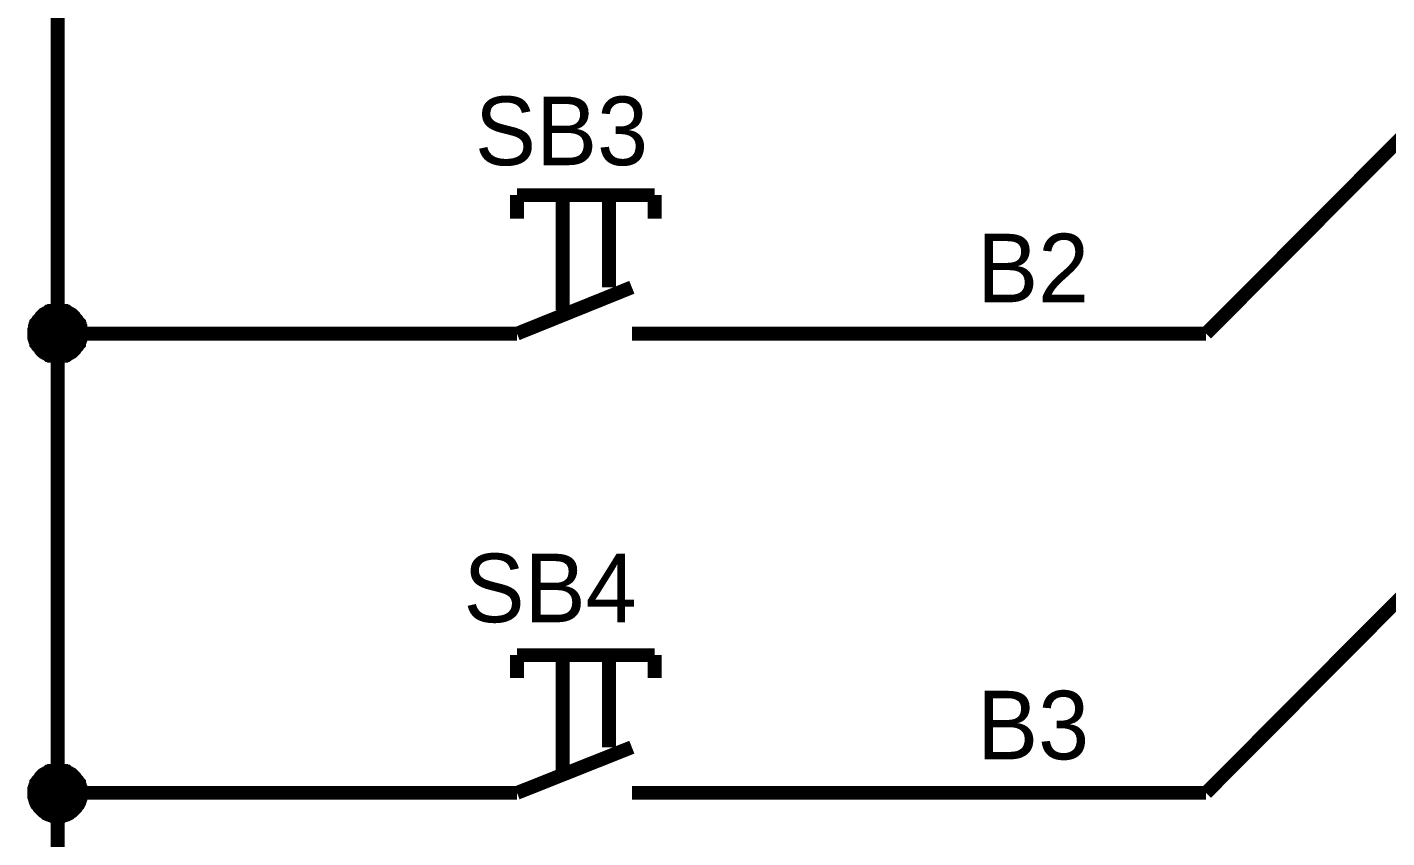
# Model space of a CAD drawing. Header units: millimetres. Extents: x 0 to 841, y 0 to 594.
# Drawn here: x 119.45 to 149.04, y 341.52 to 359.15 of the extents above; entities that cross this region are included whole.
import ezdxf

# ---------------------------------------------------------------- set-up
doc = ezdxf.new("R2010")
doc.units = ezdxf.units.MM
doc.layers.add('Sheet', color=255, linetype='Continuous')

msp = doc.modelspace()

# ---------------------------------------------------------------- linework, layer by layer
at = {"layer": 'Sheet', "const_width": 0.3}
for points in [[(125.11, 384.997), (120.11, 384.997), (120.11, 369.992), (120.11, 362.489), (120.11, 352.486), (120.11, 342.498), (120.11, 332.494), (120.11, 322.49), (120.11, 309.986), (127.61, 309.986), (127.61, 309.986)], [(145.11, 352.486), (150.094, 357.487)], [(130.11, 355.499), (133.107, 355.499)], [(130.11, 355.499), (130.11, 354.986)], [(131.103, 352.998), (131.103, 355.499)], [(132.113, 353.495), (132.113, 355.499)], [(133.107, 355.499), (133.107, 354.986)], [(130.11, 352.486), (132.61, 353.495)], [(119.597, 352.486), (119.597, 352.517), (119.597, 352.548), (119.597, 352.563), (119.613, 352.594), (119.613, 352.625), (119.628, 352.641), (119.628, 352.672), (119.644, 352.688), (119.644, 352.719), (119.659, 352.734), (119.675, 352.75), (119.69, 352.781), (119.706, 352.796), (119.721, 352.812), (119.737, 352.827), (119.752, 352.858), (119.768, 352.874), (119.783, 352.889), (119.799, 352.905), (119.83, 352.921), (119.846, 352.921), (119.861, 352.936), (119.892, 352.952), (119.908, 352.967), (119.939, 352.967), (119.954, 352.983), (119.985, 352.983), (120.001, 352.983), (120.032, 352.998), (120.063, 352.998), (120.079, 352.998), (120.11, 352.998)], [(119.597, 352.486), (119.597, 352.517), (119.597, 352.548), (119.597, 352.563), (119.613, 352.594), (119.613, 352.625), (119.628, 352.641), (119.628, 352.672), (119.644, 352.688), (119.644, 352.719), (119.659, 352.734), (119.675, 352.75), (119.69, 352.781), (119.706, 352.796), (119.721, 352.812), (119.737, 352.827), (119.752, 352.858), (119.768, 352.874), (119.783, 352.889), (119.799, 352.905), (119.83, 352.921), (119.846, 352.921), (119.861, 352.936), (119.892, 352.952), (119.908, 352.967), (119.939, 352.967), (119.954, 352.983), (119.985, 352.983), (120.001, 352.983), (120.032, 352.998), (120.063, 352.998), (120.079, 352.998), (120.11, 352.998)], [(119.597, 352.486), (119.597, 352.517), (119.597, 352.548), (119.597, 352.563), (119.613, 352.594), (119.613, 352.625), (119.628, 352.641), (119.628, 352.672), (119.644, 352.688), (119.644, 352.719), (119.659, 352.734), (119.675, 352.75), (119.69, 352.781), (119.706, 352.796), (119.721, 352.812), (119.737, 352.827), (119.752, 352.858), (119.768, 352.874), (119.783, 352.889), (119.799, 352.905), (119.83, 352.921), (119.846, 352.921), (119.861, 352.936), (119.892, 352.952), (119.908, 352.967), (119.939, 352.967), (119.954, 352.983), (119.985, 352.983), (120.001, 352.983), (120.032, 352.998), (120.063, 352.998), (120.079, 352.998), (120.11, 352.998)], [(119.597, 352.486), (119.597, 352.517), (119.597, 352.548), (119.597, 352.563), (119.613, 352.594), (119.613, 352.625), (119.628, 352.641), (119.628, 352.672), (119.644, 352.688), (119.644, 352.719), (119.659, 352.734), (119.675, 352.75), (119.69, 352.781), (119.706, 352.796), (119.721, 352.812), (119.737, 352.827), (119.752, 352.858), (119.768, 352.874), (119.783, 352.889), (119.799, 352.905), (119.83, 352.921), (119.846, 352.921), (119.861, 352.936), (119.892, 352.952), (119.908, 352.967), (119.939, 352.967), (119.954, 352.983), (119.985, 352.983), (120.001, 352.983), (120.032, 352.998), (120.063, 352.998), (120.079, 352.998), (120.11, 352.998)], [(119.597, 352.486), (119.597, 352.517), (119.597, 352.548), (119.597, 352.563), (119.613, 352.594), (119.613, 352.625), (119.628, 352.641), (119.628, 352.672), (119.644, 352.688), (119.644, 352.719), (119.659, 352.734), (119.675, 352.75), (119.69, 352.781), (119.706, 352.796), (119.721, 352.812), (119.737, 352.827), (119.752, 352.858), (119.768, 352.874), (119.783, 352.889), (119.799, 352.905), (119.83, 352.921), (119.846, 352.921), (119.861, 352.936), (119.892, 352.952), (119.908, 352.967), (119.939, 352.967), (119.954, 352.983), (119.985, 352.983), (120.001, 352.983), (120.032, 352.998), (120.063, 352.998), (120.079, 352.998), (120.11, 352.998)], [(119.597, 352.486), (119.597, 352.517), (119.597, 352.548), (119.597, 352.563), (119.613, 352.594), (119.613, 352.625), (119.628, 352.641), (119.628, 352.672), (119.644, 352.688), (119.644, 352.719), (119.659, 352.734), (119.675, 352.75), (119.69, 352.781), (119.706, 352.796), (119.721, 352.812), (119.737, 352.827), (119.752, 352.858), (119.768, 352.874), (119.783, 352.889), (119.799, 352.905), (119.83, 352.921), (119.846, 352.921), (119.861, 352.936), (119.892, 352.952), (119.908, 352.967), (119.939, 352.967), (119.954, 352.983), (119.985, 352.983), (120.001, 352.983), (120.032, 352.998), (120.063, 352.998), (120.079, 352.998), (120.11, 352.998)], [(119.597, 352.486), (119.597, 352.517), (119.597, 352.548), (119.597, 352.563), (119.613, 352.594), (119.613, 352.625), (119.628, 352.641), (119.628, 352.672), (119.644, 352.688), (119.644, 352.719), (119.659, 352.734), (119.675, 352.75), (119.69, 352.781), (119.706, 352.796), (119.721, 352.812), (119.737, 352.827), (119.752, 352.858), (119.768, 352.874), (119.783, 352.889), (119.799, 352.905), (119.83, 352.921), (119.846, 352.921), (119.861, 352.936), (119.892, 352.952), (119.908, 352.967), (119.939, 352.967), (119.954, 352.983), (119.985, 352.983), (120.001, 352.983), (120.032, 352.998), (120.063, 352.998), (120.079, 352.998), (120.11, 352.998)], [(119.597, 352.486), (119.597, 352.517), (119.597, 352.548), (119.597, 352.563), (119.613, 352.594), (119.613, 352.625), (119.628, 352.641), (119.628, 352.672), (119.644, 352.688), (119.644, 352.719), (119.659, 352.734), (119.675, 352.75), (119.69, 352.781), (119.706, 352.796), (119.721, 352.812), (119.737, 352.827), (119.752, 352.858), (119.768, 352.874), (119.783, 352.889), (119.799, 352.905), (119.83, 352.921), (119.846, 352.921), (119.861, 352.936), (119.892, 352.952), (119.908, 352.967), (119.939, 352.967), (119.954, 352.983), (119.985, 352.983), (120.001, 352.983), (120.032, 352.998), (120.063, 352.998), (120.079, 352.998), (120.11, 352.998)], [(120.11, 352.998), (120.11, 352.998)], [(120.11, 352.998), (120.141, 352.998), (120.156, 352.998), (120.187, 352.998), (120.218, 352.983), (120.234, 352.983), (120.265, 352.983), (120.28, 352.967), (120.311, 352.967), (120.327, 352.952), (120.358, 352.936), (120.374, 352.921), (120.389, 352.921), (120.42, 352.905), (120.436, 352.889), (120.451, 352.874), (120.467, 352.858), (120.482, 352.827), (120.498, 352.812), (120.513, 352.796), (120.529, 352.781), (120.544, 352.75), (120.56, 352.734), (120.575, 352.719), (120.575, 352.688), (120.591, 352.672), (120.591, 352.641), (120.606, 352.625), (120.606, 352.594), (120.622, 352.563), (120.622, 352.548), (120.622, 352.517), (120.622, 352.486)], [(120.11, 352.998), (120.11, 352.998)], [(120.11, 352.998), (120.141, 352.998), (120.156, 352.998), (120.187, 352.998), (120.218, 352.983), (120.234, 352.983), (120.265, 352.983), (120.28, 352.967), (120.311, 352.967), (120.327, 352.952), (120.358, 352.936), (120.374, 352.921), (120.389, 352.921), (120.42, 352.905), (120.436, 352.889), (120.451, 352.874), (120.467, 352.858), (120.482, 352.827), (120.498, 352.812), (120.513, 352.796), (120.529, 352.781), (120.544, 352.75), (120.56, 352.734), (120.575, 352.719), (120.575, 352.688), (120.591, 352.672), (120.591, 352.641), (120.606, 352.625), (120.606, 352.594), (120.622, 352.563), (120.622, 352.548), (120.622, 352.517), (120.622, 352.486)], [(120.11, 352.998), (120.11, 352.998)], [(120.11, 352.998), (120.141, 352.998), (120.156, 352.998), (120.187, 352.998), (120.218, 352.983), (120.234, 352.983), (120.265, 352.983), (120.28, 352.967), (120.311, 352.967), (120.327, 352.952), (120.358, 352.936), (120.374, 352.921), (120.389, 352.921), (120.42, 352.905), (120.436, 352.889), (120.451, 352.874), (120.467, 352.858), (120.482, 352.827), (120.498, 352.812), (120.513, 352.796), (120.529, 352.781), (120.544, 352.75), (120.56, 352.734), (120.575, 352.719), (120.575, 352.688), (120.591, 352.672), (120.591, 352.641), (120.606, 352.625), (120.606, 352.594), (120.622, 352.563), (120.622, 352.548), (120.622, 352.517), (120.622, 352.486)], [(120.11, 352.998), (120.11, 352.998)], [(120.11, 352.998), (120.141, 352.998), (120.156, 352.998), (120.187, 352.998), (120.218, 352.983), (120.234, 352.983), (120.265, 352.983), (120.28, 352.967), (120.311, 352.967), (120.327, 352.952), (120.358, 352.936), (120.374, 352.921), (120.389, 352.921), (120.42, 352.905), (120.436, 352.889), (120.451, 352.874), (120.467, 352.858), (120.482, 352.827), (120.498, 352.812), (120.513, 352.796), (120.529, 352.781), (120.544, 352.75), (120.56, 352.734), (120.575, 352.719), (120.575, 352.688), (120.591, 352.672), (120.591, 352.641), (120.606, 352.625), (120.606, 352.594), (120.622, 352.563), (120.622, 352.548), (120.622, 352.517), (120.622, 352.486)], [(120.11, 352.998), (120.11, 352.998)], [(120.11, 352.998), (120.141, 352.998), (120.156, 352.998), (120.187, 352.998), (120.218, 352.983), (120.234, 352.983), (120.265, 352.983), (120.28, 352.967), (120.311, 352.967), (120.327, 352.952), (120.358, 352.936), (120.374, 352.921), (120.389, 352.921), (120.42, 352.905), (120.436, 352.889), (120.451, 352.874), (120.467, 352.858), (120.482, 352.827), (120.498, 352.812), (120.513, 352.796), (120.529, 352.781), (120.544, 352.75), (120.56, 352.734), (120.575, 352.719), (120.575, 352.688), (120.591, 352.672), (120.591, 352.641), (120.606, 352.625), (120.606, 352.594), (120.622, 352.563), (120.622, 352.548), (120.622, 352.517), (120.622, 352.486)], [(120.11, 352.998), (120.11, 352.998)], [(120.11, 352.998), (120.141, 352.998), (120.156, 352.998), (120.187, 352.998), (120.218, 352.983), (120.234, 352.983), (120.265, 352.983), (120.28, 352.967), (120.311, 352.967), (120.327, 352.952), (120.358, 352.936), (120.374, 352.921), (120.389, 352.921), (120.42, 352.905), (120.436, 352.889), (120.451, 352.874), (120.467, 352.858), (120.482, 352.827), (120.498, 352.812), (120.513, 352.796), (120.529, 352.781), (120.544, 352.75), (120.56, 352.734), (120.575, 352.719), (120.575, 352.688), (120.591, 352.672), (120.591, 352.641), (120.606, 352.625), (120.606, 352.594), (120.622, 352.563), (120.622, 352.548), (120.622, 352.517), (120.622, 352.486)], [(120.11, 352.998), (120.11, 352.998)], [(120.11, 352.998), (120.141, 352.998), (120.156, 352.998), (120.187, 352.998), (120.218, 352.983), (120.234, 352.983), (120.265, 352.983), (120.28, 352.967), (120.311, 352.967), (120.327, 352.952), (120.358, 352.936), (120.374, 352.921), (120.389, 352.921), (120.42, 352.905), (120.436, 352.889), (120.451, 352.874), (120.467, 352.858), (120.482, 352.827), (120.498, 352.812), (120.513, 352.796), (120.529, 352.781), (120.544, 352.75), (120.56, 352.734), (120.575, 352.719), (120.575, 352.688), (120.591, 352.672), (120.591, 352.641), (120.606, 352.625), (120.606, 352.594), (120.622, 352.563), (120.622, 352.548), (120.622, 352.517), (120.622, 352.486)], [(120.11, 352.998), (120.11, 352.998)], [(120.11, 352.998), (120.141, 352.998), (120.156, 352.998), (120.187, 352.998), (120.218, 352.983), (120.234, 352.983), (120.265, 352.983), (120.28, 352.967), (120.311, 352.967), (120.327, 352.952), (120.358, 352.936), (120.374, 352.921), (120.389, 352.921), (120.42, 352.905), (120.436, 352.889), (120.451, 352.874), (120.467, 352.858), (120.482, 352.827), (120.498, 352.812), (120.513, 352.796), (120.529, 352.781), (120.544, 352.75), (120.56, 352.734), (120.575, 352.719), (120.575, 352.688), (120.591, 352.672), (120.591, 352.641), (120.606, 352.625), (120.606, 352.594), (120.622, 352.563), (120.622, 352.548), (120.622, 352.517), (120.622, 352.486)], [(120.11, 351.988), (120.079, 351.988), (120.063, 351.988), (120.032, 351.988), (120.001, 352.004), (119.985, 352.004), (119.954, 352.004), (119.939, 352.02), (119.908, 352.02), (119.892, 352.035), (119.861, 352.051), (119.846, 352.066), (119.83, 352.066), (119.799, 352.082), (119.783, 352.097), (119.768, 352.113), (119.752, 352.128), (119.737, 352.144), (119.721, 352.175), (119.706, 352.19), (119.69, 352.206), (119.675, 352.221), (119.659, 352.253), (119.644, 352.268), (119.644, 352.284), (119.628, 352.315), (119.628, 352.33), (119.613, 352.361), (119.613, 352.377), (119.597, 352.408), (119.597, 352.439), (119.597, 352.454), (119.597, 352.486)], [(119.597, 352.486), (119.597, 352.486)], [(120.11, 351.988), (120.079, 351.988), (120.063, 351.988), (120.032, 351.988), (120.001, 352.004), (119.985, 352.004), (119.954, 352.004), (119.939, 352.02), (119.908, 352.02), (119.892, 352.035), (119.861, 352.051), (119.846, 352.066), (119.83, 352.066), (119.799, 352.082), (119.783, 352.097), (119.768, 352.113), (119.752, 352.128), (119.737, 352.144), (119.721, 352.175), (119.706, 352.19), (119.69, 352.206), (119.675, 352.221), (119.659, 352.253), (119.644, 352.268), (119.644, 352.284), (119.628, 352.315), (119.628, 352.33), (119.613, 352.361), (119.613, 352.377), (119.597, 352.408), (119.597, 352.439), (119.597, 352.454), (119.597, 352.486)], [(119.597, 352.486), (119.597, 352.486)], [(120.11, 351.988), (120.079, 351.988), (120.063, 351.988), (120.032, 351.988), (120.001, 352.004), (119.985, 352.004), (119.954, 352.004), (119.939, 352.02), (119.908, 352.02), (119.892, 352.035), (119.861, 352.051), (119.846, 352.066), (119.83, 352.066), (119.799, 352.082), (119.783, 352.097), (119.768, 352.113), (119.752, 352.128), (119.737, 352.144), (119.721, 352.175), (119.706, 352.19), (119.69, 352.206), (119.675, 352.221), (119.659, 352.253), (119.644, 352.268), (119.644, 352.284), (119.628, 352.315), (119.628, 352.33), (119.613, 352.361), (119.613, 352.377), (119.597, 352.408), (119.597, 352.439), (119.597, 352.454), (119.597, 352.486)], [(119.597, 352.486), (119.597, 352.486)], [(120.11, 351.988), (120.079, 351.988), (120.063, 351.988), (120.032, 351.988), (120.001, 352.004), (119.985, 352.004), (119.954, 352.004), (119.939, 352.02), (119.908, 352.02), (119.892, 352.035), (119.861, 352.051), (119.846, 352.066), (119.83, 352.066), (119.799, 352.082), (119.783, 352.097), (119.768, 352.113), (119.752, 352.128), (119.737, 352.144), (119.721, 352.175), (119.706, 352.19), (119.69, 352.206), (119.675, 352.221), (119.659, 352.253), (119.644, 352.268), (119.644, 352.284), (119.628, 352.315), (119.628, 352.33), (119.613, 352.361), (119.613, 352.377), (119.597, 352.408), (119.597, 352.439), (119.597, 352.454), (119.597, 352.486)], [(119.597, 352.486), (119.597, 352.486)], [(120.11, 351.988), (120.079, 351.988), (120.063, 351.988), (120.032, 351.988), (120.001, 352.004), (119.985, 352.004), (119.954, 352.004), (119.939, 352.02), (119.908, 352.02), (119.892, 352.035), (119.861, 352.051), (119.846, 352.066), (119.83, 352.066), (119.799, 352.082), (119.783, 352.097), (119.768, 352.113), (119.752, 352.128), (119.737, 352.144), (119.721, 352.175), (119.706, 352.19), (119.69, 352.206), (119.675, 352.221), (119.659, 352.253), (119.644, 352.268), (119.644, 352.284), (119.628, 352.315), (119.628, 352.33), (119.613, 352.361), (119.613, 352.377), (119.597, 352.408), (119.597, 352.439), (119.597, 352.454), (119.597, 352.486)], [(119.597, 352.486), (119.597, 352.486)], [(120.11, 351.988), (120.079, 351.988), (120.063, 351.988), (120.032, 351.988), (120.001, 352.004), (119.985, 352.004), (119.954, 352.004), (119.939, 352.02), (119.908, 352.02), (119.892, 352.035), (119.861, 352.051), (119.846, 352.066), (119.83, 352.066), (119.799, 352.082), (119.783, 352.097), (119.768, 352.113), (119.752, 352.128), (119.737, 352.144), (119.721, 352.175), (119.706, 352.19), (119.69, 352.206), (119.675, 352.221), (119.659, 352.253), (119.644, 352.268), (119.644, 352.284), (119.628, 352.315), (119.628, 352.33), (119.613, 352.361), (119.613, 352.377), (119.597, 352.408), (119.597, 352.439), (119.597, 352.454), (119.597, 352.486)], [(119.597, 352.486), (119.597, 352.486)], [(120.11, 351.988), (120.079, 351.988), (120.063, 351.988), (120.032, 351.988), (120.001, 352.004), (119.985, 352.004), (119.954, 352.004), (119.939, 352.02), (119.908, 352.02), (119.892, 352.035), (119.861, 352.051), (119.846, 352.066), (119.83, 352.066), (119.799, 352.082), (119.783, 352.097), (119.768, 352.113), (119.752, 352.128), (119.737, 352.144), (119.721, 352.175), (119.706, 352.19), (119.69, 352.206), (119.675, 352.221), (119.659, 352.253), (119.644, 352.268), (119.644, 352.284), (119.628, 352.315), (119.628, 352.33), (119.613, 352.361), (119.613, 352.377), (119.597, 352.408), (119.597, 352.439), (119.597, 352.454), (119.597, 352.486)], [(119.597, 352.486), (119.597, 352.486)], [(120.11, 351.988), (120.079, 351.988), (120.063, 351.988), (120.032, 351.988), (120.001, 352.004), (119.985, 352.004), (119.954, 352.004), (119.939, 352.02), (119.908, 352.02), (119.892, 352.035), (119.861, 352.051), (119.846, 352.066), (119.83, 352.066), (119.799, 352.082), (119.783, 352.097), (119.768, 352.113), (119.752, 352.128), (119.737, 352.144), (119.721, 352.175), (119.706, 352.19), (119.69, 352.206), (119.675, 352.221), (119.659, 352.253), (119.644, 352.268), (119.644, 352.284), (119.628, 352.315), (119.628, 352.33), (119.613, 352.361), (119.613, 352.377), (119.597, 352.408), (119.597, 352.439), (119.597, 352.454), (119.597, 352.486)], [(119.597, 352.486), (119.597, 352.486)], [(127.61, 352.486), (120.11, 352.486)], [(120.622, 352.486), (120.622, 352.454), (120.622, 352.439), (120.622, 352.408), (120.606, 352.377), (120.606, 352.361), (120.591, 352.33), (120.591, 352.315), (120.575, 352.284), (120.575, 352.268), (120.56, 352.253), (120.544, 352.221), (120.529, 352.206), (120.513, 352.19), (120.498, 352.175), (120.482, 352.144), (120.467, 352.128), (120.451, 352.113), (120.436, 352.097), (120.42, 352.082), (120.389, 352.066), (120.374, 352.066), (120.358, 352.051), (120.327, 352.035), (120.311, 352.02), (120.28, 352.02), (120.265, 352.004), (120.234, 352.004), (120.218, 352.004), (120.187, 351.988), (120.156, 351.988), (120.141, 351.988), (120.11, 351.988)], [(120.622, 352.486), (120.622, 352.454), (120.622, 352.439), (120.622, 352.408), (120.606, 352.377), (120.606, 352.361), (120.591, 352.33), (120.591, 352.315), (120.575, 352.284), (120.575, 352.268), (120.56, 352.253), (120.544, 352.221), (120.529, 352.206), (120.513, 352.19), (120.498, 352.175), (120.482, 352.144), (120.467, 352.128), (120.451, 352.113), (120.436, 352.097), (120.42, 352.082), (120.389, 352.066), (120.374, 352.066), (120.358, 352.051), (120.327, 352.035), (120.311, 352.02), (120.28, 352.02), (120.265, 352.004), (120.234, 352.004), (120.218, 352.004), (120.187, 351.988), (120.156, 351.988), (120.141, 351.988), (120.11, 351.988)], [(120.622, 352.486), (120.622, 352.454), (120.622, 352.439), (120.622, 352.408), (120.606, 352.377), (120.606, 352.361), (120.591, 352.33), (120.591, 352.315), (120.575, 352.284), (120.575, 352.268), (120.56, 352.253), (120.544, 352.221), (120.529, 352.206), (120.513, 352.19), (120.498, 352.175), (120.482, 352.144), (120.467, 352.128), (120.451, 352.113), (120.436, 352.097), (120.42, 352.082), (120.389, 352.066), (120.374, 352.066), (120.358, 352.051), (120.327, 352.035), (120.311, 352.02), (120.28, 352.02), (120.265, 352.004), (120.234, 352.004), (120.218, 352.004), (120.187, 351.988), (120.156, 351.988), (120.141, 351.988), (120.11, 351.988)], [(120.622, 352.486), (120.622, 352.454), (120.622, 352.439), (120.622, 352.408), (120.606, 352.377), (120.606, 352.361), (120.591, 352.33), (120.591, 352.315), (120.575, 352.284), (120.575, 352.268), (120.56, 352.253), (120.544, 352.221), (120.529, 352.206), (120.513, 352.19), (120.498, 352.175), (120.482, 352.144), (120.467, 352.128), (120.451, 352.113), (120.436, 352.097), (120.42, 352.082), (120.389, 352.066), (120.374, 352.066), (120.358, 352.051), (120.327, 352.035), (120.311, 352.02), (120.28, 352.02), (120.265, 352.004), (120.234, 352.004), (120.218, 352.004), (120.187, 351.988), (120.156, 351.988), (120.141, 351.988), (120.11, 351.988)], [(120.622, 352.486), (120.622, 352.454), (120.622, 352.439), (120.622, 352.408), (120.606, 352.377), (120.606, 352.361), (120.591, 352.33), (120.591, 352.315), (120.575, 352.284), (120.575, 352.268), (120.56, 352.253), (120.544, 352.221), (120.529, 352.206), (120.513, 352.19), (120.498, 352.175), (120.482, 352.144), (120.467, 352.128), (120.451, 352.113), (120.436, 352.097), (120.42, 352.082), (120.389, 352.066), (120.374, 352.066), (120.358, 352.051), (120.327, 352.035), (120.311, 352.02), (120.28, 352.02), (120.265, 352.004), (120.234, 352.004), (120.218, 352.004), (120.187, 351.988), (120.156, 351.988), (120.141, 351.988), (120.11, 351.988)], [(120.622, 352.486), (120.622, 352.454), (120.622, 352.439), (120.622, 352.408), (120.606, 352.377), (120.606, 352.361), (120.591, 352.33), (120.591, 352.315), (120.575, 352.284), (120.575, 352.268), (120.56, 352.253), (120.544, 352.221), (120.529, 352.206), (120.513, 352.19), (120.498, 352.175), (120.482, 352.144), (120.467, 352.128), (120.451, 352.113), (120.436, 352.097), (120.42, 352.082), (120.389, 352.066), (120.374, 352.066), (120.358, 352.051), (120.327, 352.035), (120.311, 352.02), (120.28, 352.02), (120.265, 352.004), (120.234, 352.004), (120.218, 352.004), (120.187, 351.988), (120.156, 351.988), (120.141, 351.988), (120.11, 351.988)], [(120.622, 352.486), (120.622, 352.454), (120.622, 352.439), (120.622, 352.408), (120.606, 352.377), (120.606, 352.361), (120.591, 352.33), (120.591, 352.315), (120.575, 352.284), (120.575, 352.268), (120.56, 352.253), (120.544, 352.221), (120.529, 352.206), (120.513, 352.19), (120.498, 352.175), (120.482, 352.144), (120.467, 352.128), (120.451, 352.113), (120.436, 352.097), (120.42, 352.082), (120.389, 352.066), (120.374, 352.066), (120.358, 352.051), (120.327, 352.035), (120.311, 352.02), (120.28, 352.02), (120.265, 352.004), (120.234, 352.004), (120.218, 352.004), (120.187, 351.988), (120.156, 351.988), (120.141, 351.988), (120.11, 351.988)], [(120.622, 352.486), (120.622, 352.454), (120.622, 352.439), (120.622, 352.408), (120.606, 352.377), (120.606, 352.361), (120.591, 352.33), (120.591, 352.315), (120.575, 352.284), (120.575, 352.268), (120.56, 352.253), (120.544, 352.221), (120.529, 352.206), (120.513, 352.19), (120.498, 352.175), (120.482, 352.144), (120.467, 352.128), (120.451, 352.113), (120.436, 352.097), (120.42, 352.082), (120.389, 352.066), (120.374, 352.066), (120.358, 352.051), (120.327, 352.035), (120.311, 352.02), (120.28, 352.02), (120.265, 352.004), (120.234, 352.004), (120.218, 352.004), (120.187, 351.988), (120.156, 351.988), (120.141, 351.988), (120.11, 351.988)], [(120.622, 352.486), (120.622, 352.486), (120.622, 352.486), (120.622, 352.486), (120.622, 352.486), (120.622, 352.486), (120.622, 352.486), (120.622, 352.486), (120.622, 352.486), (120.622, 352.486), (120.622, 352.486), (120.622, 352.486), (120.622, 352.486), (120.622, 352.486), (120.622, 352.486), (120.622, 352.486), (120.622, 352.486), (120.622, 352.486), (120.622, 352.486), (120.622, 352.486), (120.622, 352.486), (120.622, 352.486), (120.622, 352.486), (120.622, 352.486), (120.622, 352.486), (120.622, 352.486), (120.622, 352.486), (120.622, 352.486), (120.622, 352.486), (120.622, 352.486), (120.622, 352.486), (120.622, 352.486), (120.622, 352.486)], [(120.622, 352.486), (120.622, 352.486)], [(120.622, 352.486), (120.622, 352.486), (120.622, 352.486), (120.622, 352.486), (120.622, 352.486), (120.622, 352.486), (120.622, 352.486), (120.622, 352.486), (120.622, 352.486), (120.622, 352.486), (120.622, 352.486), (120.622, 352.486), (120.622, 352.486), (120.622, 352.486), (120.622, 352.486), (120.622, 352.486), (120.622, 352.486), (120.622, 352.486), (120.622, 352.486), (120.622, 352.486), (120.622, 352.486), (120.622, 352.486), (120.622, 352.486), (120.622, 352.486), (120.622, 352.486), (120.622, 352.486), (120.622, 352.486), (120.622, 352.486), (120.622, 352.486), (120.622, 352.486), (120.622, 352.486), (120.622, 352.486), (120.622, 352.486)], [(120.622, 352.486), (120.622, 352.486)], [(120.622, 352.486), (120.622, 352.486), (120.622, 352.486), (120.622, 352.486), (120.622, 352.486), (120.622, 352.486), (120.622, 352.486), (120.622, 352.486), (120.622, 352.486), (120.622, 352.486), (120.622, 352.486), (120.622, 352.486), (120.622, 352.486), (120.622, 352.486), (120.622, 352.486), (120.622, 352.486), (120.622, 352.486), (120.622, 352.486), (120.622, 352.486), (120.622, 352.486), (120.622, 352.486), (120.622, 352.486), (120.622, 352.486), (120.622, 352.486), (120.622, 352.486), (120.622, 352.486), (120.622, 352.486), (120.622, 352.486), (120.622, 352.486), (120.622, 352.486), (120.622, 352.486), (120.622, 352.486), (120.622, 352.486)], [(120.622, 352.486), (120.622, 352.486)], [(120.622, 352.486), (120.622, 352.486), (120.622, 352.486), (120.622, 352.486), (120.622, 352.486), (120.622, 352.486), (120.622, 352.486), (120.622, 352.486), (120.622, 352.486), (120.622, 352.486), (120.622, 352.486), (120.622, 352.486), (120.622, 352.486), (120.622, 352.486), (120.622, 352.486), (120.622, 352.486), (120.622, 352.486), (120.622, 352.486), (120.622, 352.486), (120.622, 352.486), (120.622, 352.486), (120.622, 352.486), (120.622, 352.486), (120.622, 352.486), (120.622, 352.486), (120.622, 352.486), (120.622, 352.486), (120.622, 352.486), (120.622, 352.486), (120.622, 352.486), (120.622, 352.486), (120.622, 352.486), (120.622, 352.486)], [(120.622, 352.486), (120.622, 352.486)], [(120.622, 352.486), (120.622, 352.486), (120.622, 352.486), (120.622, 352.486), (120.622, 352.486), (120.622, 352.486), (120.622, 352.486), (120.622, 352.486), (120.622, 352.486), (120.622, 352.486), (120.622, 352.486), (120.622, 352.486), (120.622, 352.486), (120.622, 352.486), (120.622, 352.486), (120.622, 352.486), (120.622, 352.486), (120.622, 352.486), (120.622, 352.486), (120.622, 352.486), (120.622, 352.486), (120.622, 352.486), (120.622, 352.486), (120.622, 352.486), (120.622, 352.486), (120.622, 352.486), (120.622, 352.486), (120.622, 352.486), (120.622, 352.486), (120.622, 352.486), (120.622, 352.486), (120.622, 352.486), (120.622, 352.486)], [(120.622, 352.486), (120.622, 352.486)], [(120.622, 352.486), (120.622, 352.486), (120.622, 352.486), (120.622, 352.486), (120.622, 352.486), (120.622, 352.486), (120.622, 352.486), (120.622, 352.486), (120.622, 352.486), (120.622, 352.486), (120.622, 352.486), (120.622, 352.486), (120.622, 352.486), (120.622, 352.486), (120.622, 352.486), (120.622, 352.486), (120.622, 352.486), (120.622, 352.486), (120.622, 352.486), (120.622, 352.486), (120.622, 352.486), (120.622, 352.486), (120.622, 352.486), (120.622, 352.486), (120.622, 352.486), (120.622, 352.486), (120.622, 352.486), (120.622, 352.486), (120.622, 352.486), (120.622, 352.486), (120.622, 352.486), (120.622, 352.486), (120.622, 352.486)], [(120.622, 352.486), (120.622, 352.486)], [(120.622, 352.486), (120.622, 352.486), (120.622, 352.486), (120.622, 352.486), (120.622, 352.486), (120.622, 352.486), (120.622, 352.486), (120.622, 352.486), (120.622, 352.486), (120.622, 352.486), (120.622, 352.486), (120.622, 352.486), (120.622, 352.486), (120.622, 352.486), (120.622, 352.486), (120.622, 352.486), (120.622, 352.486), (120.622, 352.486), (120.622, 352.486), (120.622, 352.486), (120.622, 352.486), (120.622, 352.486), (120.622, 352.486), (120.622, 352.486), (120.622, 352.486), (120.622, 352.486), (120.622, 352.486), (120.622, 352.486), (120.622, 352.486), (120.622, 352.486), (120.622, 352.486), (120.622, 352.486), (120.622, 352.486)], [(120.622, 352.486), (120.622, 352.486)], [(120.622, 352.486), (120.622, 352.486), (120.622, 352.486), (120.622, 352.486), (120.622, 352.486), (120.622, 352.486), (120.622, 352.486), (120.622, 352.486), (120.622, 352.486), (120.622, 352.486), (120.622, 352.486), (120.622, 352.486), (120.622, 352.486), (120.622, 352.486), (120.622, 352.486), (120.622, 352.486), (120.622, 352.486), (120.622, 352.486), (120.622, 352.486), (120.622, 352.486), (120.622, 352.486), (120.622, 352.486), (120.622, 352.486), (120.622, 352.486), (120.622, 352.486), (120.622, 352.486), (120.622, 352.486), (120.622, 352.486), (120.622, 352.486), (120.622, 352.486), (120.622, 352.486), (120.622, 352.486), (120.622, 352.486)], [(120.622, 352.486), (120.622, 352.486)], [(130.11, 352.486), (127.61, 352.486)], [(132.61, 352.486), (135.11, 352.486)], [(135.11, 352.486), (145.11, 352.486)], [(145.11, 342.498), (150.094, 347.499)], [(130.11, 345.496), (133.107, 345.496)], [(130.11, 345.496), (130.11, 344.998)], [(131.103, 342.995), (131.103, 345.496)], [(132.113, 343.492), (132.113, 345.496)], [(133.107, 345.496), (133.107, 344.998)], [(130.11, 342.498), (132.61, 343.492)], [(119.597, 342.498), (119.597, 342.529), (119.597, 342.544), (119.597, 342.575), (119.613, 342.606), (119.613, 342.622), (119.628, 342.653), (119.628, 342.668), (119.644, 342.699), (119.644, 342.715), (119.659, 342.731), (119.675, 342.762), (119.69, 342.777), (119.706, 342.793), (119.721, 342.808), (119.737, 342.839), (119.752, 342.855), (119.768, 342.87), (119.783, 342.886), (119.799, 342.901), (119.83, 342.917), (119.846, 342.917), (119.861, 342.932), (119.892, 342.948), (119.908, 342.964), (119.939, 342.964), (119.954, 342.979), (119.985, 342.979), (120.001, 342.979), (120.032, 342.995), (120.063, 342.995), (120.079, 342.995), (120.11, 342.995)], [(119.597, 342.498), (119.597, 342.529), (119.597, 342.544), (119.597, 342.575), (119.613, 342.606), (119.613, 342.622), (119.628, 342.653), (119.628, 342.668), (119.644, 342.699), (119.644, 342.715), (119.659, 342.731), (119.675, 342.762), (119.69, 342.777), (119.706, 342.793), (119.721, 342.808), (119.737, 342.839), (119.752, 342.855), (119.768, 342.87), (119.783, 342.886), (119.799, 342.901), (119.83, 342.917), (119.846, 342.917), (119.861, 342.932), (119.892, 342.948), (119.908, 342.964), (119.939, 342.964), (119.954, 342.979), (119.985, 342.979), (120.001, 342.979), (120.032, 342.995), (120.063, 342.995), (120.079, 342.995), (120.11, 342.995)], [(119.597, 342.498), (119.597, 342.529), (119.597, 342.544), (119.597, 342.575), (119.613, 342.606), (119.613, 342.622), (119.628, 342.653), (119.628, 342.668), (119.644, 342.699), (119.644, 342.715), (119.659, 342.731), (119.675, 342.762), (119.69, 342.777), (119.706, 342.793), (119.721, 342.808), (119.737, 342.839), (119.752, 342.855), (119.768, 342.87), (119.783, 342.886), (119.799, 342.901), (119.83, 342.917), (119.846, 342.917), (119.861, 342.932), (119.892, 342.948), (119.908, 342.964), (119.939, 342.964), (119.954, 342.979), (119.985, 342.979), (120.001, 342.979), (120.032, 342.995), (120.063, 342.995), (120.079, 342.995), (120.11, 342.995)], [(119.597, 342.498), (119.597, 342.529), (119.597, 342.544), (119.597, 342.575), (119.613, 342.606), (119.613, 342.622), (119.628, 342.653), (119.628, 342.668), (119.644, 342.699), (119.644, 342.715), (119.659, 342.731), (119.675, 342.762), (119.69, 342.777), (119.706, 342.793), (119.721, 342.808), (119.737, 342.839), (119.752, 342.855), (119.768, 342.87), (119.783, 342.886), (119.799, 342.901), (119.83, 342.917), (119.846, 342.917), (119.861, 342.932), (119.892, 342.948), (119.908, 342.964), (119.939, 342.964), (119.954, 342.979), (119.985, 342.979), (120.001, 342.979), (120.032, 342.995), (120.063, 342.995), (120.079, 342.995), (120.11, 342.995)], [(119.597, 342.498), (119.597, 342.529), (119.597, 342.544), (119.597, 342.575), (119.613, 342.606), (119.613, 342.622), (119.628, 342.653), (119.628, 342.668), (119.644, 342.699), (119.644, 342.715), (119.659, 342.731), (119.675, 342.762), (119.69, 342.777), (119.706, 342.793), (119.721, 342.808), (119.737, 342.839), (119.752, 342.855), (119.768, 342.87), (119.783, 342.886), (119.799, 342.901), (119.83, 342.917), (119.846, 342.917), (119.861, 342.932), (119.892, 342.948), (119.908, 342.964), (119.939, 342.964), (119.954, 342.979), (119.985, 342.979), (120.001, 342.979), (120.032, 342.995), (120.063, 342.995), (120.079, 342.995), (120.11, 342.995)], [(119.597, 342.498), (119.597, 342.529), (119.597, 342.544), (119.597, 342.575), (119.613, 342.606), (119.613, 342.622), (119.628, 342.653), (119.628, 342.668), (119.644, 342.699), (119.644, 342.715), (119.659, 342.731), (119.675, 342.762), (119.69, 342.777), (119.706, 342.793), (119.721, 342.808), (119.737, 342.839), (119.752, 342.855), (119.768, 342.87), (119.783, 342.886), (119.799, 342.901), (119.83, 342.917), (119.846, 342.917), (119.861, 342.932), (119.892, 342.948), (119.908, 342.964), (119.939, 342.964), (119.954, 342.979), (119.985, 342.979), (120.001, 342.979), (120.032, 342.995), (120.063, 342.995), (120.079, 342.995), (120.11, 342.995)], [(119.597, 342.498), (119.597, 342.529), (119.597, 342.544), (119.597, 342.575), (119.613, 342.606), (119.613, 342.622), (119.628, 342.653), (119.628, 342.668), (119.644, 342.699), (119.644, 342.715), (119.659, 342.731), (119.675, 342.762), (119.69, 342.777), (119.706, 342.793), (119.721, 342.808), (119.737, 342.839), (119.752, 342.855), (119.768, 342.87), (119.783, 342.886), (119.799, 342.901), (119.83, 342.917), (119.846, 342.917), (119.861, 342.932), (119.892, 342.948), (119.908, 342.964), (119.939, 342.964), (119.954, 342.979), (119.985, 342.979), (120.001, 342.979), (120.032, 342.995), (120.063, 342.995), (120.079, 342.995), (120.11, 342.995)], [(119.597, 342.498), (119.597, 342.529), (119.597, 342.544), (119.597, 342.575), (119.613, 342.606), (119.613, 342.622), (119.628, 342.653), (119.628, 342.668), (119.644, 342.699), (119.644, 342.715), (119.659, 342.731), (119.675, 342.762), (119.69, 342.777), (119.706, 342.793), (119.721, 342.808), (119.737, 342.839), (119.752, 342.855), (119.768, 342.87), (119.783, 342.886), (119.799, 342.901), (119.83, 342.917), (119.846, 342.917), (119.861, 342.932), (119.892, 342.948), (119.908, 342.964), (119.939, 342.964), (119.954, 342.979), (119.985, 342.979), (120.001, 342.979), (120.032, 342.995), (120.063, 342.995), (120.079, 342.995), (120.11, 342.995)], [(120.11, 342.995), (120.11, 342.995)], [(120.11, 342.995), (120.141, 342.995), (120.156, 342.995), (120.187, 342.995), (120.218, 342.979), (120.234, 342.979), (120.265, 342.979), (120.28, 342.964), (120.311, 342.964), (120.327, 342.948), (120.358, 342.932), (120.374, 342.917), (120.389, 342.917), (120.42, 342.901), (120.436, 342.886), (120.451, 342.87), (120.467, 342.855), (120.482, 342.839), (120.498, 342.808), (120.513, 342.793), (120.529, 342.777), (120.544, 342.762), (120.56, 342.731), (120.575, 342.715), (120.575, 342.699), (120.591, 342.668), (120.591, 342.653), (120.606, 342.622), (120.606, 342.606), (120.622, 342.575), (120.622, 342.544), (120.622, 342.529), (120.622, 342.498)], [(120.11, 342.995), (120.11, 342.995)], [(120.11, 342.995), (120.141, 342.995), (120.156, 342.995), (120.187, 342.995), (120.218, 342.979), (120.234, 342.979), (120.265, 342.979), (120.28, 342.964), (120.311, 342.964), (120.327, 342.948), (120.358, 342.932), (120.374, 342.917), (120.389, 342.917), (120.42, 342.901), (120.436, 342.886), (120.451, 342.87), (120.467, 342.855), (120.482, 342.839), (120.498, 342.808), (120.513, 342.793), (120.529, 342.777), (120.544, 342.762), (120.56, 342.731), (120.575, 342.715), (120.575, 342.699), (120.591, 342.668), (120.591, 342.653), (120.606, 342.622), (120.606, 342.606), (120.622, 342.575), (120.622, 342.544), (120.622, 342.529), (120.622, 342.498)], [(120.11, 342.995), (120.11, 342.995)], [(120.11, 342.995), (120.141, 342.995), (120.156, 342.995), (120.187, 342.995), (120.218, 342.979), (120.234, 342.979), (120.265, 342.979), (120.28, 342.964), (120.311, 342.964), (120.327, 342.948), (120.358, 342.932), (120.374, 342.917), (120.389, 342.917), (120.42, 342.901), (120.436, 342.886), (120.451, 342.87), (120.467, 342.855), (120.482, 342.839), (120.498, 342.808), (120.513, 342.793), (120.529, 342.777), (120.544, 342.762), (120.56, 342.731), (120.575, 342.715), (120.575, 342.699), (120.591, 342.668), (120.591, 342.653), (120.606, 342.622), (120.606, 342.606), (120.622, 342.575), (120.622, 342.544), (120.622, 342.529), (120.622, 342.498)], [(120.11, 342.995), (120.11, 342.995)], [(120.11, 342.995), (120.141, 342.995), (120.156, 342.995), (120.187, 342.995), (120.218, 342.979), (120.234, 342.979), (120.265, 342.979), (120.28, 342.964), (120.311, 342.964), (120.327, 342.948), (120.358, 342.932), (120.374, 342.917), (120.389, 342.917), (120.42, 342.901), (120.436, 342.886), (120.451, 342.87), (120.467, 342.855), (120.482, 342.839), (120.498, 342.808), (120.513, 342.793), (120.529, 342.777), (120.544, 342.762), (120.56, 342.731), (120.575, 342.715), (120.575, 342.699), (120.591, 342.668), (120.591, 342.653), (120.606, 342.622), (120.606, 342.606), (120.622, 342.575), (120.622, 342.544), (120.622, 342.529), (120.622, 342.498)], [(120.11, 342.995), (120.11, 342.995)], [(120.11, 342.995), (120.141, 342.995), (120.156, 342.995), (120.187, 342.995), (120.218, 342.979), (120.234, 342.979), (120.265, 342.979), (120.28, 342.964), (120.311, 342.964), (120.327, 342.948), (120.358, 342.932), (120.374, 342.917), (120.389, 342.917), (120.42, 342.901), (120.436, 342.886), (120.451, 342.87), (120.467, 342.855), (120.482, 342.839), (120.498, 342.808), (120.513, 342.793), (120.529, 342.777), (120.544, 342.762), (120.56, 342.731), (120.575, 342.715), (120.575, 342.699), (120.591, 342.668), (120.591, 342.653), (120.606, 342.622), (120.606, 342.606), (120.622, 342.575), (120.622, 342.544), (120.622, 342.529), (120.622, 342.498)], [(120.11, 342.995), (120.11, 342.995)], [(120.11, 342.995), (120.141, 342.995), (120.156, 342.995), (120.187, 342.995), (120.218, 342.979), (120.234, 342.979), (120.265, 342.979), (120.28, 342.964), (120.311, 342.964), (120.327, 342.948), (120.358, 342.932), (120.374, 342.917), (120.389, 342.917), (120.42, 342.901), (120.436, 342.886), (120.451, 342.87), (120.467, 342.855), (120.482, 342.839), (120.498, 342.808), (120.513, 342.793), (120.529, 342.777), (120.544, 342.762), (120.56, 342.731), (120.575, 342.715), (120.575, 342.699), (120.591, 342.668), (120.591, 342.653), (120.606, 342.622), (120.606, 342.606), (120.622, 342.575), (120.622, 342.544), (120.622, 342.529), (120.622, 342.498)], [(120.11, 342.995), (120.11, 342.995)], [(120.11, 342.995), (120.141, 342.995), (120.156, 342.995), (120.187, 342.995), (120.218, 342.979), (120.234, 342.979), (120.265, 342.979), (120.28, 342.964), (120.311, 342.964), (120.327, 342.948), (120.358, 342.932), (120.374, 342.917), (120.389, 342.917), (120.42, 342.901), (120.436, 342.886), (120.451, 342.87), (120.467, 342.855), (120.482, 342.839), (120.498, 342.808), (120.513, 342.793), (120.529, 342.777), (120.544, 342.762), (120.56, 342.731), (120.575, 342.715), (120.575, 342.699), (120.591, 342.668), (120.591, 342.653), (120.606, 342.622), (120.606, 342.606), (120.622, 342.575), (120.622, 342.544), (120.622, 342.529), (120.622, 342.498)], [(120.11, 342.995), (120.11, 342.995)], [(120.11, 342.995), (120.141, 342.995), (120.156, 342.995), (120.187, 342.995), (120.218, 342.979), (120.234, 342.979), (120.265, 342.979), (120.28, 342.964), (120.311, 342.964), (120.327, 342.948), (120.358, 342.932), (120.374, 342.917), (120.389, 342.917), (120.42, 342.901), (120.436, 342.886), (120.451, 342.87), (120.467, 342.855), (120.482, 342.839), (120.498, 342.808), (120.513, 342.793), (120.529, 342.777), (120.544, 342.762), (120.56, 342.731), (120.575, 342.715), (120.575, 342.699), (120.591, 342.668), (120.591, 342.653), (120.606, 342.622), (120.606, 342.606), (120.622, 342.575), (120.622, 342.544), (120.622, 342.529), (120.622, 342.498)], [(120.11, 341.985), (120.079, 341.985), (120.063, 341.985), (120.032, 341.985), (120.001, 342), (119.985, 342), (119.954, 342.016), (119.939, 342.016), (119.908, 342.032), (119.892, 342.032), (119.861, 342.047), (119.846, 342.063), (119.83, 342.078), (119.799, 342.094), (119.783, 342.109), (119.768, 342.125), (119.752, 342.14), (119.737, 342.156), (119.721, 342.171), (119.706, 342.187), (119.69, 342.218), (119.675, 342.233), (119.659, 342.249), (119.644, 342.28), (119.644, 342.296), (119.628, 342.327), (119.628, 342.342), (119.613, 342.373), (119.613, 342.389), (119.597, 342.42), (119.597, 342.451), (119.597, 342.466), (119.597, 342.498)], [(119.597, 342.498), (119.597, 342.498)], [(120.11, 341.985), (120.079, 341.985), (120.063, 341.985), (120.032, 341.985), (120.001, 342), (119.985, 342), (119.954, 342.016), (119.939, 342.016), (119.908, 342.032), (119.892, 342.032), (119.861, 342.047), (119.846, 342.063), (119.83, 342.078), (119.799, 342.094), (119.783, 342.109), (119.768, 342.125), (119.752, 342.14), (119.737, 342.156), (119.721, 342.171), (119.706, 342.187), (119.69, 342.218), (119.675, 342.233), (119.659, 342.249), (119.644, 342.28), (119.644, 342.296), (119.628, 342.327), (119.628, 342.342), (119.613, 342.373), (119.613, 342.389), (119.597, 342.42), (119.597, 342.451), (119.597, 342.466), (119.597, 342.498)], [(119.597, 342.498), (119.597, 342.498)], [(120.11, 341.985), (120.079, 341.985), (120.063, 341.985), (120.032, 341.985), (120.001, 342), (119.985, 342), (119.954, 342.016), (119.939, 342.016), (119.908, 342.032), (119.892, 342.032), (119.861, 342.047), (119.846, 342.063), (119.83, 342.078), (119.799, 342.094), (119.783, 342.109), (119.768, 342.125), (119.752, 342.14), (119.737, 342.156), (119.721, 342.171), (119.706, 342.187), (119.69, 342.218), (119.675, 342.233), (119.659, 342.249), (119.644, 342.28), (119.644, 342.296), (119.628, 342.327), (119.628, 342.342), (119.613, 342.373), (119.613, 342.389), (119.597, 342.42), (119.597, 342.451), (119.597, 342.466), (119.597, 342.498)], [(119.597, 342.498), (119.597, 342.498)], [(120.11, 341.985), (120.079, 341.985), (120.063, 341.985), (120.032, 341.985), (120.001, 342), (119.985, 342), (119.954, 342.016), (119.939, 342.016), (119.908, 342.032), (119.892, 342.032), (119.861, 342.047), (119.846, 342.063), (119.83, 342.078), (119.799, 342.094), (119.783, 342.109), (119.768, 342.125), (119.752, 342.14), (119.737, 342.156), (119.721, 342.171), (119.706, 342.187), (119.69, 342.218), (119.675, 342.233), (119.659, 342.249), (119.644, 342.28), (119.644, 342.296), (119.628, 342.327), (119.628, 342.342), (119.613, 342.373), (119.613, 342.389), (119.597, 342.42), (119.597, 342.451), (119.597, 342.466), (119.597, 342.498)], [(119.597, 342.498), (119.597, 342.498)], [(120.11, 341.985), (120.079, 341.985), (120.063, 341.985), (120.032, 341.985), (120.001, 342), (119.985, 342), (119.954, 342.016), (119.939, 342.016), (119.908, 342.032), (119.892, 342.032), (119.861, 342.047), (119.846, 342.063), (119.83, 342.078), (119.799, 342.094), (119.783, 342.109), (119.768, 342.125), (119.752, 342.14), (119.737, 342.156), (119.721, 342.171), (119.706, 342.187), (119.69, 342.218), (119.675, 342.233), (119.659, 342.249), (119.644, 342.28), (119.644, 342.296), (119.628, 342.327), (119.628, 342.342), (119.613, 342.373), (119.613, 342.389), (119.597, 342.42), (119.597, 342.451), (119.597, 342.466), (119.597, 342.498)], [(119.597, 342.498), (119.597, 342.498)], [(120.11, 341.985), (120.079, 341.985), (120.063, 341.985), (120.032, 341.985), (120.001, 342), (119.985, 342), (119.954, 342.016), (119.939, 342.016), (119.908, 342.032), (119.892, 342.032), (119.861, 342.047), (119.846, 342.063), (119.83, 342.078), (119.799, 342.094), (119.783, 342.109), (119.768, 342.125), (119.752, 342.14), (119.737, 342.156), (119.721, 342.171), (119.706, 342.187), (119.69, 342.218), (119.675, 342.233), (119.659, 342.249), (119.644, 342.28), (119.644, 342.296), (119.628, 342.327), (119.628, 342.342), (119.613, 342.373), (119.613, 342.389), (119.597, 342.42), (119.597, 342.451), (119.597, 342.466), (119.597, 342.498)], [(119.597, 342.498), (119.597, 342.498)], [(120.11, 341.985), (120.079, 341.985), (120.063, 341.985), (120.032, 341.985), (120.001, 342), (119.985, 342), (119.954, 342.016), (119.939, 342.016), (119.908, 342.032), (119.892, 342.032), (119.861, 342.047), (119.846, 342.063), (119.83, 342.078), (119.799, 342.094), (119.783, 342.109), (119.768, 342.125), (119.752, 342.14), (119.737, 342.156), (119.721, 342.171), (119.706, 342.187), (119.69, 342.218), (119.675, 342.233), (119.659, 342.249), (119.644, 342.28), (119.644, 342.296), (119.628, 342.327), (119.628, 342.342), (119.613, 342.373), (119.613, 342.389), (119.597, 342.42), (119.597, 342.451), (119.597, 342.466), (119.597, 342.498)], [(119.597, 342.498), (119.597, 342.498)], [(120.11, 341.985), (120.079, 341.985), (120.063, 341.985), (120.032, 341.985), (120.001, 342), (119.985, 342), (119.954, 342.016), (119.939, 342.016), (119.908, 342.032), (119.892, 342.032), (119.861, 342.047), (119.846, 342.063), (119.83, 342.078), (119.799, 342.094), (119.783, 342.109), (119.768, 342.125), (119.752, 342.14), (119.737, 342.156), (119.721, 342.171), (119.706, 342.187), (119.69, 342.218), (119.675, 342.233), (119.659, 342.249), (119.644, 342.28), (119.644, 342.296), (119.628, 342.327), (119.628, 342.342), (119.613, 342.373), (119.613, 342.389), (119.597, 342.42), (119.597, 342.451), (119.597, 342.466), (119.597, 342.498)], [(119.597, 342.498), (119.597, 342.498)], [(127.61, 342.498), (120.11, 342.498)], [(120.622, 342.498), (120.622, 342.466), (120.622, 342.451), (120.622, 342.42), (120.606, 342.389), (120.606, 342.373), (120.591, 342.342), (120.591, 342.327), (120.575, 342.296), (120.575, 342.28), (120.56, 342.249), (120.544, 342.233), (120.529, 342.218), (120.513, 342.187), (120.498, 342.171), (120.482, 342.156), (120.467, 342.14), (120.451, 342.125), (120.436, 342.109), (120.42, 342.094), (120.389, 342.078), (120.374, 342.063), (120.358, 342.047), (120.327, 342.032), (120.311, 342.032), (120.28, 342.016), (120.265, 342.016), (120.234, 342), (120.218, 342), (120.187, 341.985), (120.156, 341.985), (120.141, 341.985), (120.11, 341.985)], [(120.622, 342.498), (120.622, 342.466), (120.622, 342.451), (120.622, 342.42), (120.606, 342.389), (120.606, 342.373), (120.591, 342.342), (120.591, 342.327), (120.575, 342.296), (120.575, 342.28), (120.56, 342.249), (120.544, 342.233), (120.529, 342.218), (120.513, 342.187), (120.498, 342.171), (120.482, 342.156), (120.467, 342.14), (120.451, 342.125), (120.436, 342.109), (120.42, 342.094), (120.389, 342.078), (120.374, 342.063), (120.358, 342.047), (120.327, 342.032), (120.311, 342.032), (120.28, 342.016), (120.265, 342.016), (120.234, 342), (120.218, 342), (120.187, 341.985), (120.156, 341.985), (120.141, 341.985), (120.11, 341.985)], [(120.622, 342.498), (120.622, 342.466), (120.622, 342.451), (120.622, 342.42), (120.606, 342.389), (120.606, 342.373), (120.591, 342.342), (120.591, 342.327), (120.575, 342.296), (120.575, 342.28), (120.56, 342.249), (120.544, 342.233), (120.529, 342.218), (120.513, 342.187), (120.498, 342.171), (120.482, 342.156), (120.467, 342.14), (120.451, 342.125), (120.436, 342.109), (120.42, 342.094), (120.389, 342.078), (120.374, 342.063), (120.358, 342.047), (120.327, 342.032), (120.311, 342.032), (120.28, 342.016), (120.265, 342.016), (120.234, 342), (120.218, 342), (120.187, 341.985), (120.156, 341.985), (120.141, 341.985), (120.11, 341.985)], [(120.622, 342.498), (120.622, 342.466), (120.622, 342.451), (120.622, 342.42), (120.606, 342.389), (120.606, 342.373), (120.591, 342.342), (120.591, 342.327), (120.575, 342.296), (120.575, 342.28), (120.56, 342.249), (120.544, 342.233), (120.529, 342.218), (120.513, 342.187), (120.498, 342.171), (120.482, 342.156), (120.467, 342.14), (120.451, 342.125), (120.436, 342.109), (120.42, 342.094), (120.389, 342.078), (120.374, 342.063), (120.358, 342.047), (120.327, 342.032), (120.311, 342.032), (120.28, 342.016), (120.265, 342.016), (120.234, 342), (120.218, 342), (120.187, 341.985), (120.156, 341.985), (120.141, 341.985), (120.11, 341.985)], [(120.622, 342.498), (120.622, 342.466), (120.622, 342.451), (120.622, 342.42), (120.606, 342.389), (120.606, 342.373), (120.591, 342.342), (120.591, 342.327), (120.575, 342.296), (120.575, 342.28), (120.56, 342.249), (120.544, 342.233), (120.529, 342.218), (120.513, 342.187), (120.498, 342.171), (120.482, 342.156), (120.467, 342.14), (120.451, 342.125), (120.436, 342.109), (120.42, 342.094), (120.389, 342.078), (120.374, 342.063), (120.358, 342.047), (120.327, 342.032), (120.311, 342.032), (120.28, 342.016), (120.265, 342.016), (120.234, 342), (120.218, 342), (120.187, 341.985), (120.156, 341.985), (120.141, 341.985), (120.11, 341.985)], [(120.622, 342.498), (120.622, 342.466), (120.622, 342.451), (120.622, 342.42), (120.606, 342.389), (120.606, 342.373), (120.591, 342.342), (120.591, 342.327), (120.575, 342.296), (120.575, 342.28), (120.56, 342.249), (120.544, 342.233), (120.529, 342.218), (120.513, 342.187), (120.498, 342.171), (120.482, 342.156), (120.467, 342.14), (120.451, 342.125), (120.436, 342.109), (120.42, 342.094), (120.389, 342.078), (120.374, 342.063), (120.358, 342.047), (120.327, 342.032), (120.311, 342.032), (120.28, 342.016), (120.265, 342.016), (120.234, 342), (120.218, 342), (120.187, 341.985), (120.156, 341.985), (120.141, 341.985), (120.11, 341.985)], [(120.622, 342.498), (120.622, 342.466), (120.622, 342.451), (120.622, 342.42), (120.606, 342.389), (120.606, 342.373), (120.591, 342.342), (120.591, 342.327), (120.575, 342.296), (120.575, 342.28), (120.56, 342.249), (120.544, 342.233), (120.529, 342.218), (120.513, 342.187), (120.498, 342.171), (120.482, 342.156), (120.467, 342.14), (120.451, 342.125), (120.436, 342.109), (120.42, 342.094), (120.389, 342.078), (120.374, 342.063), (120.358, 342.047), (120.327, 342.032), (120.311, 342.032), (120.28, 342.016), (120.265, 342.016), (120.234, 342), (120.218, 342), (120.187, 341.985), (120.156, 341.985), (120.141, 341.985), (120.11, 341.985)], [(120.622, 342.498), (120.622, 342.466), (120.622, 342.451), (120.622, 342.42), (120.606, 342.389), (120.606, 342.373), (120.591, 342.342), (120.591, 342.327), (120.575, 342.296), (120.575, 342.28), (120.56, 342.249), (120.544, 342.233), (120.529, 342.218), (120.513, 342.187), (120.498, 342.171), (120.482, 342.156), (120.467, 342.14), (120.451, 342.125), (120.436, 342.109), (120.42, 342.094), (120.389, 342.078), (120.374, 342.063), (120.358, 342.047), (120.327, 342.032), (120.311, 342.032), (120.28, 342.016), (120.265, 342.016), (120.234, 342), (120.218, 342), (120.187, 341.985), (120.156, 341.985), (120.141, 341.985), (120.11, 341.985)], [(120.622, 342.498), (120.622, 342.498), (120.622, 342.498), (120.622, 342.498), (120.622, 342.498), (120.622, 342.498), (120.622, 342.498), (120.622, 342.498), (120.622, 342.498), (120.622, 342.498), (120.622, 342.498), (120.622, 342.498), (120.622, 342.498), (120.622, 342.498), (120.622, 342.498), (120.622, 342.498), (120.622, 342.498), (120.622, 342.498), (120.622, 342.498), (120.622, 342.498), (120.622, 342.498), (120.622, 342.498), (120.622, 342.498), (120.622, 342.498), (120.622, 342.498), (120.622, 342.498), (120.622, 342.498), (120.622, 342.498), (120.622, 342.498), (120.622, 342.498), (120.622, 342.498), (120.622, 342.498), (120.622, 342.498)], [(120.622, 342.498), (120.622, 342.498)], [(120.622, 342.498), (120.622, 342.498), (120.622, 342.498), (120.622, 342.498), (120.622, 342.498), (120.622, 342.498), (120.622, 342.498), (120.622, 342.498), (120.622, 342.498), (120.622, 342.498), (120.622, 342.498), (120.622, 342.498), (120.622, 342.498), (120.622, 342.498), (120.622, 342.498), (120.622, 342.498), (120.622, 342.498), (120.622, 342.498), (120.622, 342.498), (120.622, 342.498), (120.622, 342.498), (120.622, 342.498), (120.622, 342.498), (120.622, 342.498), (120.622, 342.498), (120.622, 342.498), (120.622, 342.498), (120.622, 342.498), (120.622, 342.498), (120.622, 342.498), (120.622, 342.498), (120.622, 342.498), (120.622, 342.498)], [(120.622, 342.498), (120.622, 342.498)], [(120.622, 342.498), (120.622, 342.498), (120.622, 342.498), (120.622, 342.498), (120.622, 342.498), (120.622, 342.498), (120.622, 342.498), (120.622, 342.498), (120.622, 342.498), (120.622, 342.498), (120.622, 342.498), (120.622, 342.498), (120.622, 342.498), (120.622, 342.498), (120.622, 342.498), (120.622, 342.498), (120.622, 342.498), (120.622, 342.498), (120.622, 342.498), (120.622, 342.498), (120.622, 342.498), (120.622, 342.498), (120.622, 342.498), (120.622, 342.498), (120.622, 342.498), (120.622, 342.498), (120.622, 342.498), (120.622, 342.498), (120.622, 342.498), (120.622, 342.498), (120.622, 342.498), (120.622, 342.498), (120.622, 342.498)], [(120.622, 342.498), (120.622, 342.498)], [(120.622, 342.498), (120.622, 342.498), (120.622, 342.498), (120.622, 342.498), (120.622, 342.498), (120.622, 342.498), (120.622, 342.498), (120.622, 342.498), (120.622, 342.498), (120.622, 342.498), (120.622, 342.498), (120.622, 342.498), (120.622, 342.498), (120.622, 342.498), (120.622, 342.498), (120.622, 342.498), (120.622, 342.498), (120.622, 342.498), (120.622, 342.498), (120.622, 342.498), (120.622, 342.498), (120.622, 342.498), (120.622, 342.498), (120.622, 342.498), (120.622, 342.498), (120.622, 342.498), (120.622, 342.498), (120.622, 342.498), (120.622, 342.498), (120.622, 342.498), (120.622, 342.498), (120.622, 342.498), (120.622, 342.498)], [(120.622, 342.498), (120.622, 342.498)], [(120.622, 342.498), (120.622, 342.498), (120.622, 342.498), (120.622, 342.498), (120.622, 342.498), (120.622, 342.498), (120.622, 342.498), (120.622, 342.498), (120.622, 342.498), (120.622, 342.498), (120.622, 342.498), (120.622, 342.498), (120.622, 342.498), (120.622, 342.498), (120.622, 342.498), (120.622, 342.498), (120.622, 342.498), (120.622, 342.498), (120.622, 342.498), (120.622, 342.498), (120.622, 342.498), (120.622, 342.498), (120.622, 342.498), (120.622, 342.498), (120.622, 342.498), (120.622, 342.498), (120.622, 342.498), (120.622, 342.498), (120.622, 342.498), (120.622, 342.498), (120.622, 342.498), (120.622, 342.498), (120.622, 342.498)], [(120.622, 342.498), (120.622, 342.498)], [(120.622, 342.498), (120.622, 342.498), (120.622, 342.498), (120.622, 342.498), (120.622, 342.498), (120.622, 342.498), (120.622, 342.498), (120.622, 342.498), (120.622, 342.498), (120.622, 342.498), (120.622, 342.498), (120.622, 342.498), (120.622, 342.498), (120.622, 342.498), (120.622, 342.498), (120.622, 342.498), (120.622, 342.498), (120.622, 342.498), (120.622, 342.498), (120.622, 342.498), (120.622, 342.498), (120.622, 342.498), (120.622, 342.498), (120.622, 342.498), (120.622, 342.498), (120.622, 342.498), (120.622, 342.498), (120.622, 342.498), (120.622, 342.498), (120.622, 342.498), (120.622, 342.498), (120.622, 342.498), (120.622, 342.498)], [(120.622, 342.498), (120.622, 342.498)], [(120.622, 342.498), (120.622, 342.498), (120.622, 342.498), (120.622, 342.498), (120.622, 342.498), (120.622, 342.498), (120.622, 342.498), (120.622, 342.498), (120.622, 342.498), (120.622, 342.498), (120.622, 342.498), (120.622, 342.498), (120.622, 342.498), (120.622, 342.498), (120.622, 342.498), (120.622, 342.498), (120.622, 342.498), (120.622, 342.498), (120.622, 342.498), (120.622, 342.498), (120.622, 342.498), (120.622, 342.498), (120.622, 342.498), (120.622, 342.498), (120.622, 342.498), (120.622, 342.498), (120.622, 342.498), (120.622, 342.498), (120.622, 342.498), (120.622, 342.498), (120.622, 342.498), (120.622, 342.498), (120.622, 342.498)], [(120.622, 342.498), (120.622, 342.498)], [(120.622, 342.498), (120.622, 342.498), (120.622, 342.498), (120.622, 342.498), (120.622, 342.498), (120.622, 342.498), (120.622, 342.498), (120.622, 342.498), (120.622, 342.498), (120.622, 342.498), (120.622, 342.498), (120.622, 342.498), (120.622, 342.498), (120.622, 342.498), (120.622, 342.498), (120.622, 342.498), (120.622, 342.498), (120.622, 342.498), (120.622, 342.498), (120.622, 342.498), (120.622, 342.498), (120.622, 342.498), (120.622, 342.498), (120.622, 342.498), (120.622, 342.498), (120.622, 342.498), (120.622, 342.498), (120.622, 342.498), (120.622, 342.498), (120.622, 342.498), (120.622, 342.498), (120.622, 342.498), (120.622, 342.498)], [(120.622, 342.498), (120.622, 342.498)], [(130.11, 342.498), (127.61, 342.498)], [(132.61, 342.498), (135.11, 342.498)], [(135.11, 342.498), (145.11, 342.498)]]:
    msp.add_lwpolyline(points, dxfattribs=at)
at = {"layer": 'Sheet', "const_width": 0.508}
for points in [[(119.746, 352.5, 1), (120.254, 352.5, 1)], [(119.746, 342.5, 1), (120.254, 342.5, 1)]]:
    msp.add_lwpolyline(points, format="xyb", close=True, dxfattribs=at)

# ---------------------------------------------------------------- texts
at = {"layer": 'Sheet'}
for s, p in [('SB3', (129.194, 356.151)), ('B2', (140.125, 353.169)), ('SB4', (128.945, 346.21)), ('B3', (140.125, 343.228))]:
    msp.add_text(s, height=1.4912, dxfattribs=at).set_placement(p)

doc.saveas('drawing.dxf')
